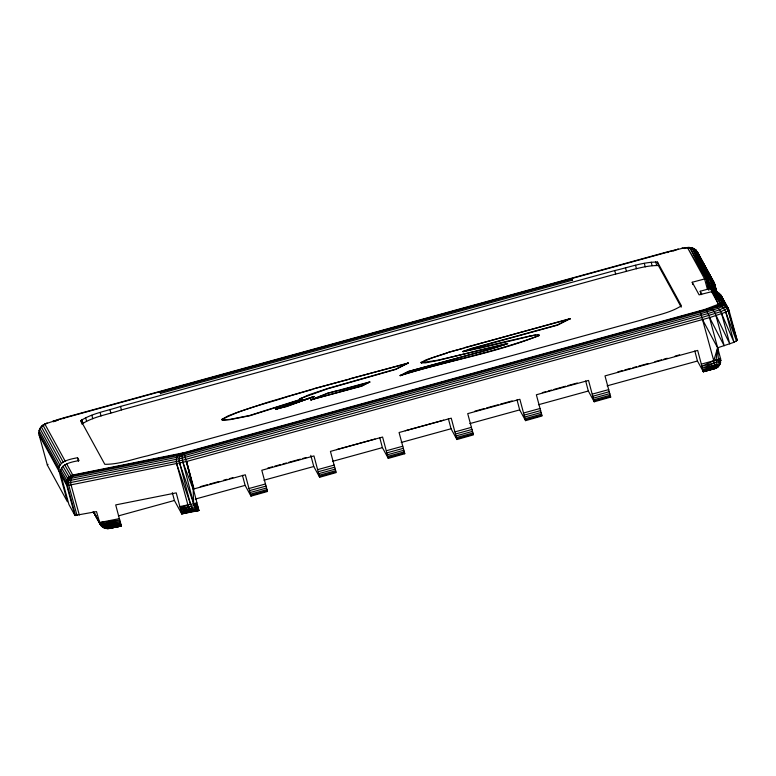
<?xml version="1.0" encoding="UTF-8"?>
<svg xmlns="http://www.w3.org/2000/svg" width="776" height="776" viewBox="0 0 776 776"><rect width="100%" height="100%" fill="white"/><g stroke="black" fill="none" stroke-linecap="round" stroke-linejoin="round"><path stroke-width="1.16" d="M684.539 248.543L682.967 248.204L667.641 251.793L63.593 417.876L63.739 418.691M183.98 452.709L704.918 309.43L706.441 310.507L708.934 315.483L720.603 358.774L720.322 363.886L717.897 367.135L715.734 368.358L703.357 371.772L697.673 350.422L604.999 375.894L610.693 397.118L594.212 401.784L588.528 380.424L536.361 394.771L542.046 415.985L525.575 420.65L519.881 399.3L467.715 413.637L473.409 434.861L456.928 439.526L451.244 418.167L399.077 432.513L404.762 453.737L388.291 458.393L382.597 437.043L330.43 451.389L336.124 472.603L319.644 477.269L313.96 455.919L261.793 470.256L267.478 491.48L251.007 496.145L245.313 474.786L193.146 489.132L193.641 503.673L195.62 508.736L197.725 510.763L198.831 510.482L198.588 509.25L183.98 452.709L74.438 474.679C69.239 474.728 65.213 480.334 66.688 485.339L74.933 515.477L96.515 511.617L100.201 524.314L102.393 526.943L105.391 528.417L108.485 528.592L121.308 526.021L115.702 504.904L176.239 492.867L181.797 513.984L198.782 510.065L196.357 509.832L181.642 512.946L198.287 508.037L195.057 507.62L180.954 510.191L188.694 507.038L197.414 504.74L193.641 503.673L179.983 506.563M404.762 453.737L403.695 451.913M610.693 397.118L609.616 395.294M667.641 251.793L667.787 252.617M716.966 292.358L714.201 282.774L710.797 279.409L706.053 278.574L692.211 282.251L699.108 294.851L713.794 291.165L717.267 292.009L721.001 295.268L728.955 310.196L737.2 340.334L733.989 342.303L717.606 347.813L718.363 359.424L718.818 361.723L720.322 363.886L714.919 365.011L702.91 369.764L717.431 366.146L717.897 367.135L703.357 371.636L715.734 368.358L717.538 367.271L716.073 360.074L717.606 347.813L702.532 319.625L699.971 310.846M61.352 463.379L41.273 426.713L43.553 424.763L47.307 423.114C42.185 424.385 37.558 429.429 39.101 434.958L47.346 465.096L67.425 501.762L59.18 471.624C56.735 461.196 70.49 459.13 77.522 457.743L79.074 460.566C72.032 461.953 58.278 464.009 60.722 474.446L68.967 504.584L74.933 515.477M299.565 399.077L301.845 399.3L299.565 399.077L309.013 394.761L327.744 388.466L395.789 369.114L408.225 362.993L395.867 369.386L327.811 388.737L299.633 398.806M717.606 347.813L713.774 360.724L715.734 368.358M63.593 417.876L45.493 423.822L41.846 426.072L39.081 430.544L59.16 467.21M57.725 420.408L58.636 419.292M182.554 453.087L181.933 454.755L182.447 460.275L193.641 503.673L196.9 502.829M717.121 364.4L715.346 366.66L703.211 370.957L715.617 367.805L717.431 366.146L719.391 365.583M40.536 427.809L39.925 428.488L60.004 465.154M63.118 462.011L43.039 425.345L45.561 423.958M39.46 432.019L38.8 432.756L58.879 469.422M80.869 420.592C92.587 413.036 107.369 410.911 120.513 406.44L614.728 270.562C628.812 267.458 642.965 261.9 657.466 262.055L681.406 305.773C669.688 313.329 654.905 315.454 641.762 319.925L147.537 455.803C133.462 458.907 119.3 464.465 104.808 464.31L80.869 420.592L81.509 422.91M81.819 424.065C93.537 416.518 108.32 414.394 121.463 409.922L615.688 274.044C629.763 270.94 643.925 265.373 658.417 265.537L681.212 307.18M47.346 465.096L48.015 464.349M704.918 309.43L718.469 304.24C722.107 303.261 726.171 304.9 728.092 308.15L720.856 311.651L701.94 317.481L182.447 460.275L66.978 483.254L60.421 472.245M61.547 467.976L68.007 478.957L181.914 456.298L700.844 313.649L718.285 308.276L724.949 305.046L717.267 292.009L722.892 304.211L716.675 307.218L706.441 310.507L181.933 454.755L69.287 477.172L62.895 466.201M721.593 297.615L721.001 295.268L726.724 306.384L719.711 309.789L708.148 313.504L182.088 458.18L67.221 481.033L60.703 470.033M60.722 474.446L66.688 485.339L68.792 485.31L186.541 461.497L709.603 317.607L725.793 312.146L728.955 310.196L721.001 295.268L721.632 297.528M507.155 343.574L438.042 360.452L425.355 362.887L421.252 362.751L437.974 360.18L507.795 343.593L489.239 349.404L407.778 371.636L400.173 375.691C445.919 361.073 494.419 353.342 539.068 335.562L538.942 334.854L537.894 334.718L529.358 336.115L462.855 351.489L471.42 348.463L557.44 324.892L570.273 318.567L557.507 325.163L471.498 348.734L462.923 351.761L476.435 348.812M301.845 399.3L249.668 415.771L229.958 419.661L222.693 420.223L221.703 419.447L227.931 415.965L237.553 412.269L267.361 402.385L313.844 388.757L408.225 362.993M221.781 419.719C242.335 408.554 266.081 403.918 288.168 396.42L288.09 396.148M181.206 453.417L179.586 455.328L179.149 461.07L190.586 504.41C191.468 507.116 193.166 511.491 196.687 511.006C192.496 512.742 188.82 508.765 187.918 504.982L176.676 463.883C175.735 460.304 176.259 455.376 180.032 453.669M400.096 375.419C445.56 361.48 495.02 352.11 539.068 335.562M447.51 352.935L432.174 357.862L421.135 362.576L426.053 359.821L448.47 352.343L570.273 318.567M720.603 358.774L713.774 360.724L701.989 366.224L718.818 361.723L720.875 360.452L719.73 358.318M74.438 474.679C70.655 476.386 70.131 481.314 71.072 484.903L79.317 515.041M195.145 510.977L194.252 511.442L195.775 511.2L181.817 513.799M73.516 474.844C69.365 476.289 67.667 481.295 68.792 485.31L77.028 515.439M310.846 399.815L361.81 385.847L369.774 381.928L361.878 386.118L310.846 399.815L327.132 393.393L369.774 381.928M400.173 375.691L406.886 372.383M72.925 474.902C68.579 476.202 66.086 481.159 67.289 485.456L75.534 515.594M714.386 362.974L702.493 368.154L714.919 365.011M54.078 420.689L53.02 421.145L678.418 249.193L677.341 249.329M310.924 400.096L326.124 394.092M195.057 507.62L197.89 506.515L194.291 505.768M275.635 409.136L286.654 406.275L313.931 396.555L286.732 406.546L275.635 409.136L313.931 396.555M187.918 504.982L180.284 507.649L188.694 507.038L180.575 508.755M275.703 409.408L314.008 396.827M221.703 419.447L222.615 419.952L229.88 419.389L249.591 415.5L301.777 399.019M53.292 421.775L56.619 420.747M463.185 348.356L448.47 352.343M289.293 396.1L312.806 389.348M478.394 352.692L501.267 345.97M570.35 318.849L464.232 347.755M348.308 379.503L313.844 388.757M339.073 390.609L369.842 382.199M160.118 392.229L571.96 278.991L572.581 280.117L160.729 393.354L160.118 392.229L160.564 393.791M701.135 294.667L700.204 291.252L710.331 288.468L714.9 291.223M200.286 486.659L207.27 484.738M209.598 484.098L218.919 481.527M223.575 480.247L227.067 479.287M229.405 478.647L232.897 477.686M267.759 468.103L272.415 466.822M274.743 466.182L280.572 464.581M282.9 463.941L286.392 462.981M288.72 462.341L300.37 459.14M302.698 458.5L306.2 457.539M474.844 411.164L484.166 408.603M486.494 407.963L498.143 404.762M500.472 404.121L512.121 400.92M542.327 392.617L545.819 391.647M548.147 391.007L551.649 390.047M553.977 389.406L565.626 386.205M567.954 385.565L577.266 383.005M617.832 371.85L622.478 370.579M624.806 369.939L630.607 368.338M632.935 367.698L636.417 366.747M638.745 366.107L648.038 363.546M654.895 361.665L661.637 359.812M663.887 359.191L667.253 358.26M675.12 356.106L679.611 354.865M336.609 449.605L375.041 439.041M405.247 430.738L443.688 420.165M118.398 515.894L174.406 500.491L181.797 513.984M195.261 499.084L245.109 485.378L251.007 496.145M263.908 480.218L313.756 466.512L319.644 477.269M332.545 461.342L382.393 447.636L388.291 458.393M401.192 442.465L451.04 428.759L456.928 439.526M469.829 423.599L519.678 409.893L525.575 420.65M538.476 404.723L588.324 391.017L594.212 401.784M607.113 385.847L697.459 361.015L703.357 371.772M249.067 488.492L265.537 483.962M317.704 469.616L334.184 465.086M386.351 450.74L402.822 446.21M454.988 431.873L471.469 427.343M523.635 412.997L540.106 408.467M592.272 394.121L608.753 389.591M701.417 364.119L713.774 360.724L702.532 319.625M249.639 490.597L266.11 486.067M318.276 471.721L334.757 467.191M386.923 452.854L403.394 448.324M455.56 433.978L472.041 429.448M524.207 415.102L540.678 410.572M592.845 396.235L609.325 391.705M250.144 492.517L266.624 487.988M318.79 473.651L335.261 469.121M387.428 454.775L403.908 450.245M456.075 435.908L472.545 431.378M524.712 417.032L541.192 412.502M593.359 398.156L609.829 393.626M250.561 494.137L267.041 489.607M319.208 475.261L335.678 470.731M387.845 456.385L404.325 451.855M456.492 437.519L472.962 432.989M525.129 418.642L541.609 414.112M593.776 399.766L610.246 395.246M250.861 495.321L267.332 490.791M319.499 476.454L335.969 471.924M388.145 457.578L404.616 453.048M456.783 438.702L473.253 434.172M525.43 419.835L541.9 415.305M594.067 400.959L610.537 396.429M407.778 371.636L477.23 352.721M408.302 363.265L349.375 378.911M703.357 371.636L714.337 368.755M196.357 509.832L198.588 509.25L195.62 508.736M196.018 511.142L198.85 510.433L197.23 507.543M477.686 348.802L528.262 336.658M197.599 510.763L198.831 510.482L197.055 510.521M532.161 335.843L529.358 336.115M121.26 526.031L108.485 528.592L121.308 526.021L107.001 528.66L121.25 525.662L105.391 528.417L121.114 525.012L103.819 527.835L120.881 524.062L102.393 526.943L120.581 522.859L101.2 525.788L93.721 512.218L101.2 525.788L120.231 521.491L100.201 524.314L93.266 511.636M93.692 511.947L99.512 522.578L119.456 518.611M694.685 249.756L695.839 249.979L714.201 282.774L716.655 291.873L714.201 282.774L697.197 251.734C693.948 246.05 686.682 247.602 681.435 248.446L682.967 248.204M686.527 247.573L684.645 247.874L688.855 247.34L694.064 248.63L712.164 280.281L715.453 291.844M710.777 288.769L707.644 278.555L689.786 247.525L686.741 247.67L691.998 247.796L709.254 278.826L712.339 290.447M99.512 522.578L119.843 520.046L100.201 524.314L93.333 511.656M718.004 304.764C722.408 303.639 727.122 306.598 728.286 310.943L737.2 340.334L736.085 338.297M716.258 305.608C720.584 304.696 724.706 308.072 725.793 312.146L736.521 341.081L728.286 310.943M672.637 250.473L673.859 251.007M713.348 306.724C717.509 306.19 720.623 310.099 721.641 313.737L733.989 342.303L725.793 312.146M194.058 510.375L181.312 511.588L189.8 508.823L193.011 509.357M709.487 308.024L713.241 309.973L715.385 313.494L724.192 345.786L709.603 317.607M716.073 360.074L720.797 362.091M696.014 251.502L697.197 251.734L713.289 281.378L716.238 291.689M718.363 359.424L720.875 360.452L719.721 358.357M722.892 304.211L715.462 291.378L720.681 303.93L714.987 306.685L705.627 309.702L182.156 453.659L70.956 475.785L64.66 464.834M722.262 297.974L728.092 308.15M719.953 295.646L719.294 293.328L726.724 306.384M714.745 284.249L697.197 251.734M710.331 288.468L711.873 291.291M711.466 291.456L718.469 304.24L712.591 291.233L720.681 303.93L713.794 291.165M700.204 291.252L701.746 294.075M45.086 424.472L65.174 461.148M66.717 463.961L72.682 474.854M39.101 434.958L59.18 471.624M714.017 291.029L710.797 279.409L694.064 248.63L709.254 278.826M695.839 249.979L712.164 280.281L714.754 290.825M689.786 247.525L706.053 278.574L709.089 288.944M691.998 247.796L707.644 278.555L710.244 288.934M719.294 293.328L724.949 305.046M716.122 315.599L729.779 343.913L721.641 313.737M421.058 362.305L421.329 363.022M182.961 462.438L193.146 489.132M179.605 463.253L193.641 503.673M176.676 463.883L190.586 504.41M571.96 278.991L572.416 280.553M707.431 289.312L704.569 278.856L687.575 247.825L706.053 278.574L708.789 290.282M692.211 282.251L692.842 284.54M657.466 262.055L658.417 265.537M655.662 261.716L656.612 265.188M651.171 262.162L652.121 265.644M644.303 263.384L645.254 266.857M635.534 265.276L636.485 268.758M625.446 267.73L626.397 271.202M614.728 270.562L615.688 274.044M538.942 334.854L537.894 334.718M535.877 334.902L533.005 335.387M507.106 343.991L505.913 344.457M504.545 344.932L502.984 345.436M337.929 390.629L327.132 393.393M193.447 489.055L186.541 461.497L194.029 488.89M120.513 406.44L121.463 409.922M109.901 409.466L110.852 412.948M100.123 412.483L101.074 415.965M91.84 415.276L92.79 418.759M85.612 417.663L86.563 421.145M81.878 419.476L82.828 422.949M77.522 457.743L78.483 461.235M694.801 350.956L697.459 361.015M585.667 380.967L588.324 391.017M517.02 399.844L519.678 409.893M448.382 418.71L451.04 428.759M379.736 437.586L382.393 447.636M310.798 455.337L313.756 466.512M242.451 475.329L245.109 485.378M172.34 492.673L174.406 500.491M186.541 461.497L193.738 488.967M713.289 281.378L716.005 291.805M710.797 279.409L713.212 290.03M718.818 361.723L719.207 363.798"/></g></svg>
